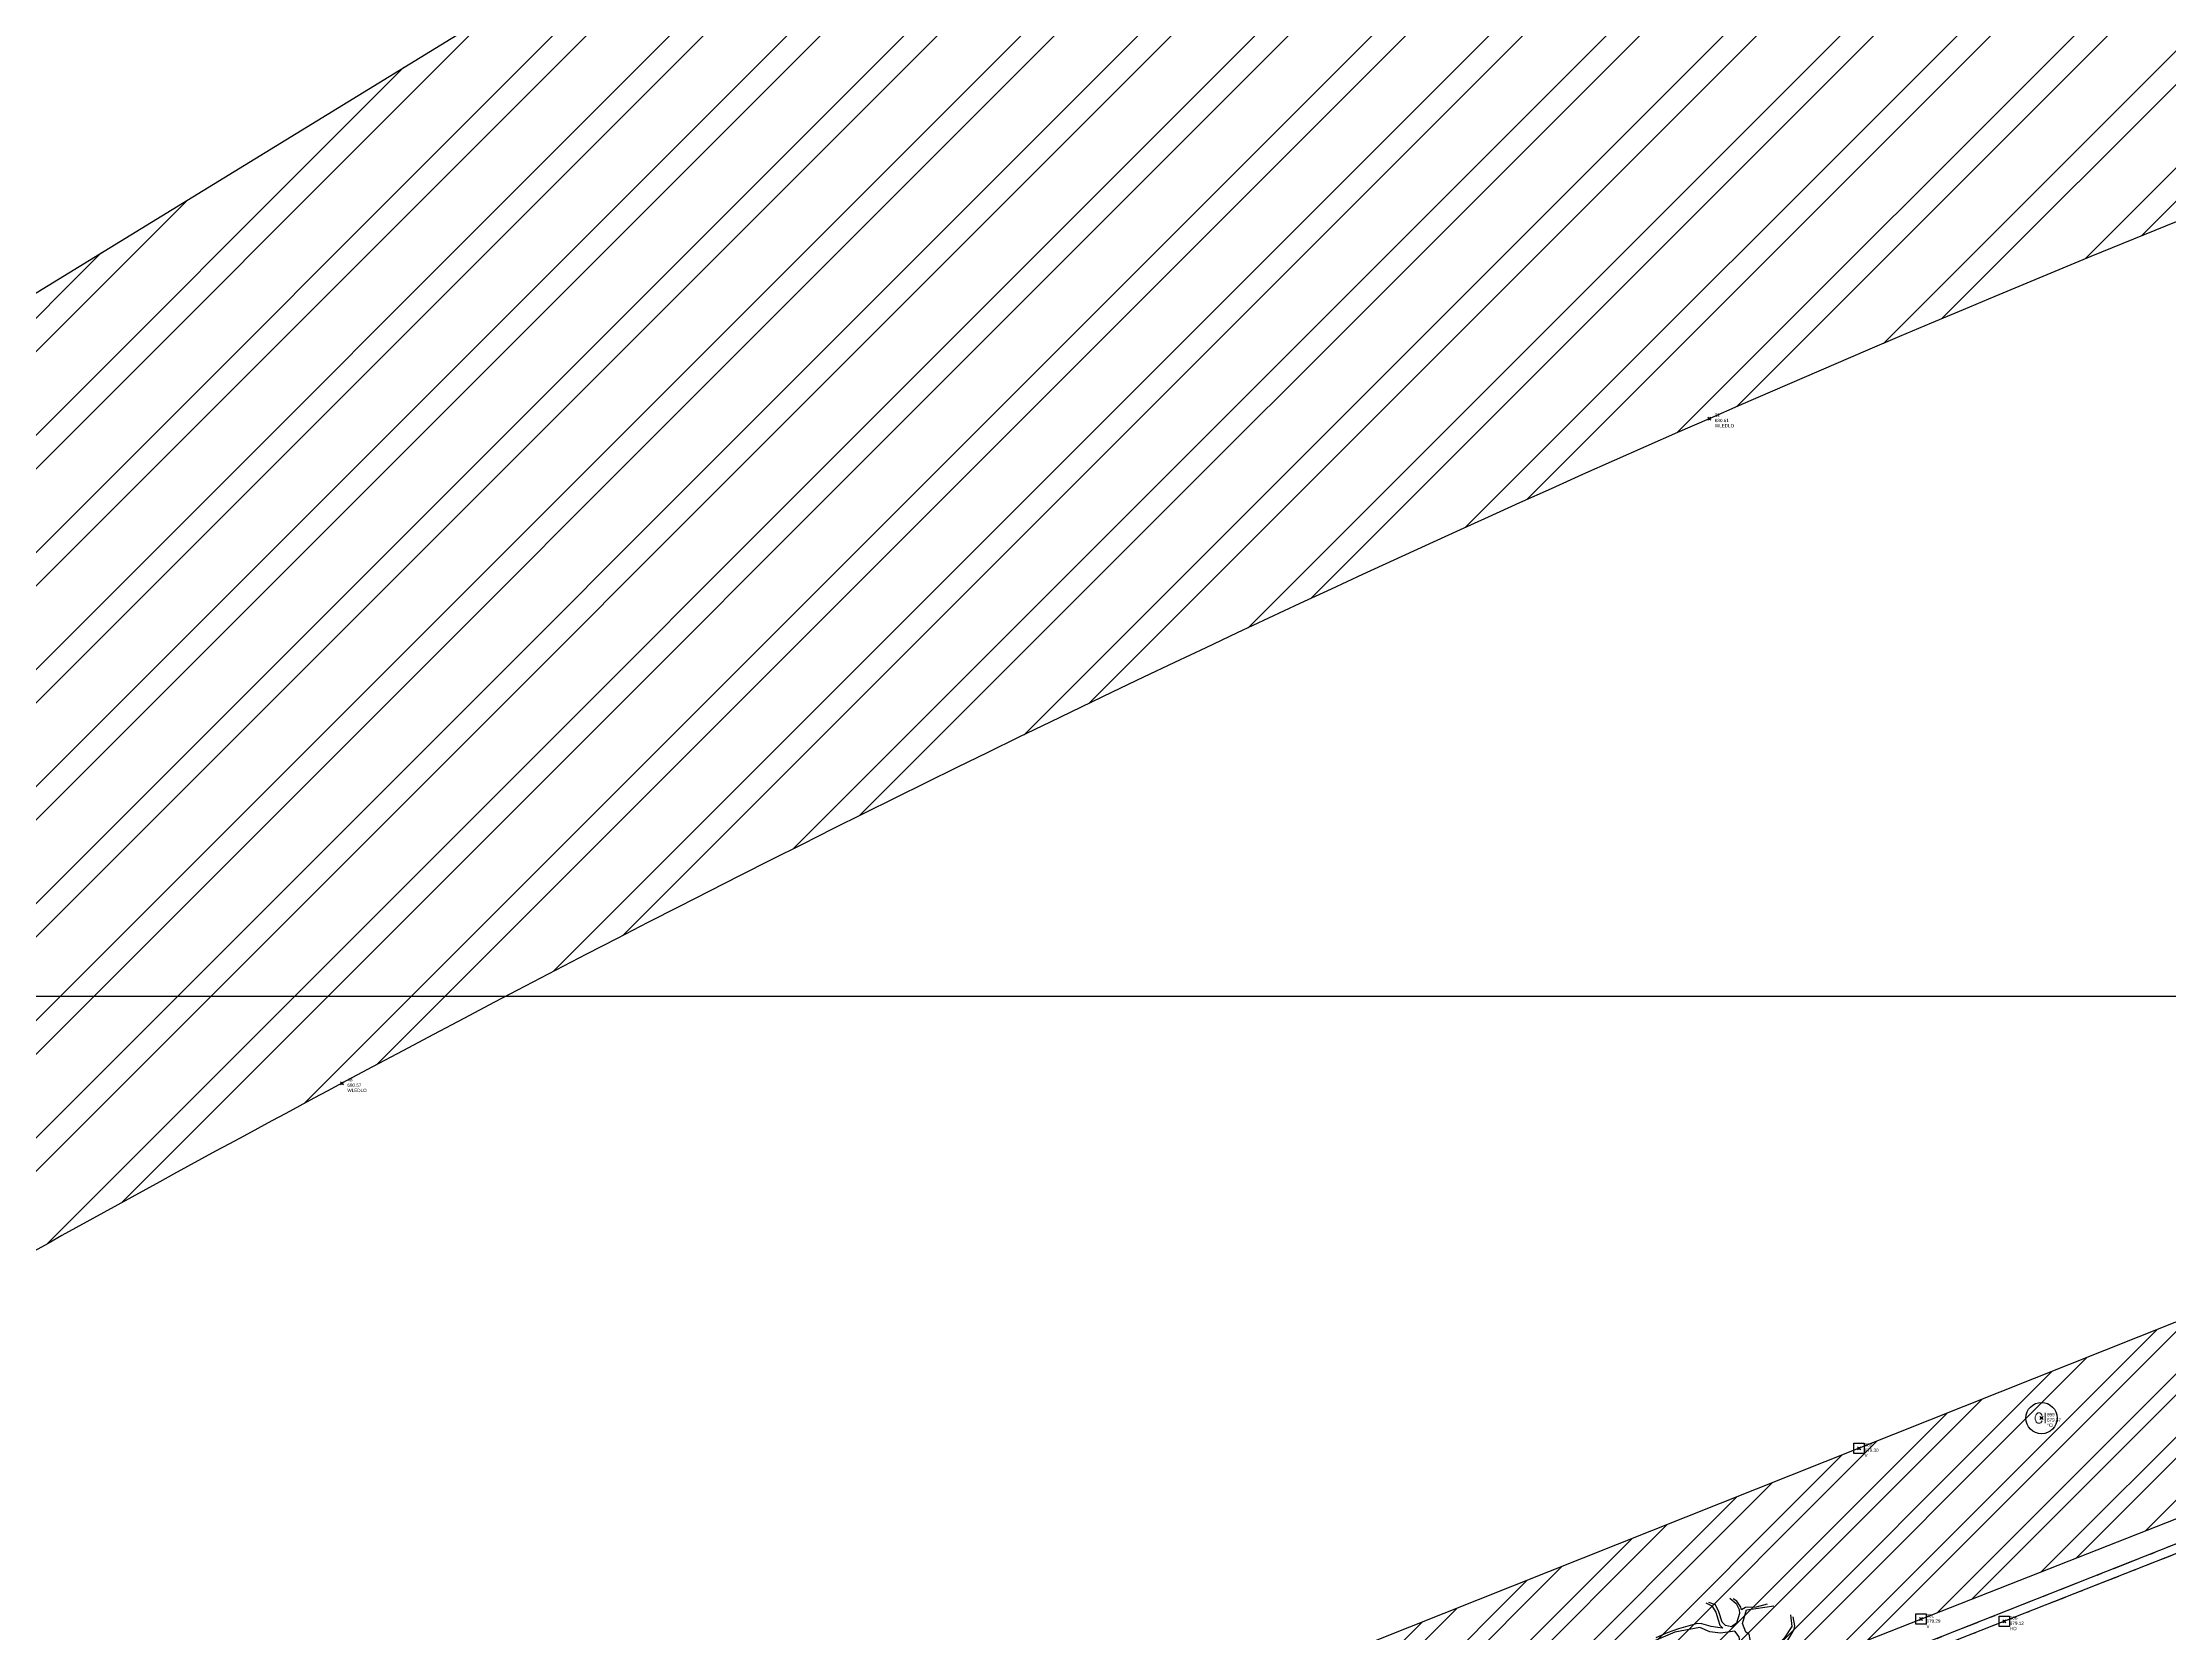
# Model space of a CAD drawing. Extents: x 350769 to 354978, y 6304672 to 6307963.
# Drawn here: x 352640.53 to 352681.33, y 6305487.78 to 6305518.29 of the extents above; entities that cross this region are included whole.
import ezdxf

# ---------------------------------------------------------------- set-up
doc = ezdxf.new("R2010")
doc.units = 0
doc.header["$PDMODE"] = 35
doc.header["$PDSIZE"] = 0.03
for name, pattern in [('4.0 - LO RECABARREN - DESNIVEL NUEVO$0$HIDDEN', [0.375, 0.25, -0.125]), ('CONTINUOS', [0]), ('DASHED', [19.05, 12.7, -6.35]), ('JPG_DASHDOT', [1, 0.5, -0.25, 0, -0.25])]:
    doc.linetypes.add(name, pattern=pattern)
doc.layers.get('0').update_dxf_attribs({"linetype": 'CONTINUOUS'})
doc.layers.add('0_ASD_TOPOGRAFIA_ELEMENTOS', color=7, linetype='CONTINUOS', lineweight=5, true_color=0xbdbdbd)
for name, color, linetype in [('1-coordenadas', 8, 'CONTINUOUS'), ('1-LINEA DE EDIFICACION', 2, 'CONTINUOUS'), ('1-PAVIMENTO', 161, 'CONTINUOUS'), ('1-SOLERA', 212, 'CONTINUOUS'), ('1-VEREDA', 251, 'CONTINUOUS'), ('2-ACHURADO JARDINERA', 252, 'CONTINUOUS'), ('2-ACHURADO VEREDA', 252, 'CONTINUOUS'), ('C-TINN', 5, 'CONTINUOUS'), ('C-TOPO - BORDE - 3', 7, 'CONTINUOUS'), ('TOP-URB-SOLERAS', 2, 'JPG_DASHDOT'), ('V-NODE - 2013', 4, 'CONTINUOUS'), ('V-NODE-TEXT 2013', 2, 'CONTINUOUS'), ('Z-ARB', 253, 'CONTINUOUS'), ('Z-CI', 253, 'CONTINUOUS')]:
    doc.layers.add(name, color=color, linetype=linetype)
doc.styles.add('ROMANS', font='romans.shx', dxfattribs={"width": 0.65})

# ---------------------------------------------------------------- blocks, each defined once
blk = doc.blocks.new('COORDENADAS')
at = {"layer": '1-coordenadas'}
blk.add_line((20, -700.625), (1420, -700.625), dxfattribs=at)
blk = doc.blocks.new('ARB')
at = {"layer": 'Z-ARB', "linetype": 'Continuous'}
for p, q in [((-0.702, 1.798), (-0.583, 1.746)), ((-0.515, 1.763), (-0.643, 1.81)), ((-0.583, 1.746), (-0.509, 1.626)), ((-0.451, 1.63), (-0.515, 1.763)), ((-0.239, 1.899), (-0.12, 1.8)), ((-0.104, 1.843), (-0.176, 1.887)), ((-0.12, 1.8), (-0.061, 1.684)), ((-0.028, 1.73), (-0.104, 1.843)), ((-0.061, 1.684), (-0.052, 1.607)), ((-0.015, 1.675), (-0.028, 1.73)), ((0.059, 1.721), (-0.015, 1.675)), ((0.008, 1.414), (0.083, 1.679)), ((0.263, 1.735), (0.059, 1.721)), ((0.083, 1.679), (0.258, 1.706)), ((0.258, 1.706), (0.603, 1.763)), ((0.476, 1.792), (0.263, 1.735)), ((-1.286, 1.232), (-1.718, 1.038)), ((-1.218, 1.294), (-1.435, 1.215)), ((-0.807, 1.329), (-1.286, 1.232)), ((-0.994, 1.364), (-1.218, 1.294)), ((-0.859, 1.399), (-0.994, 1.364)), ((-0.77, 1.397), (-0.859, 1.399)), ((-0.613, 1.246), (-0.807, 1.329)), ((-0.594, 1.348), (-0.77, 1.397)), ((-0.408, 1.222), (-0.613, 1.246)), ((-0.46, 1.33), (-0.594, 1.348)), ((-0.509, 1.626), (-0.456, 1.48)), ((-0.365, 1.32), (-0.46, 1.33)), ((-0.456, 1.48), (-0.427, 1.377)), ((-0.383, 1.436), (-0.451, 1.63)), ((-0.427, 1.377), (-0.365, 1.32)), ((-0.133, 1.268), (-0.408, 1.222)), ((-0.315, 1.371), (-0.383, 1.436)), ((-0.198, 1.348), (-0.315, 1.371)), ((-0.104, 1.421), (-0.198, 1.348)), ((-0.048, 1.161), (-0.133, 1.268)), ((-0.052, 1.607), (-0.104, 1.421)), ((0.074, 1.251), (0.008, 1.414)), ((0.14, 1.216), (0.074, 1.251)), ((0.953, 1.37), (0.813, 1.148)), ((0.925, 1.599), (0.953, 1.37)), ((0.938, 1.207), (0.999, 1.316)), ((1.013, 1.388), (0.981, 1.56)), ((0.999, 1.316), (1.013, 1.388)), ((-1.845, 0.817), (-1.69, 0.721)), ((-1.435, 1.215), (-1.648, 1.112)), ((-0.167, 0.709), (-0.03, 0.834)), ((-0.02, 0.968), (-0.048, 1.161)), ((-0.03, 0.834), (-0.02, 0.968)), ((-0.024, 0.697), (0.158, 0.888)), ((0.182, 1.012), (0.14, 1.216)), ((0.158, 0.888), (0.182, 1.012)), ((0.693, 1.027), (0.575, 0.786)), ((0.813, 1.148), (0.693, 1.027)), ((0.743, 0.777), (0.782, 0.943)), ((0.782, 0.943), (0.864, 1.078)), ((0.864, 1.078), (0.938, 1.207)), ((1.125, 0.832), (0.973, 0.756)), ((1.054, 0.717), (1.231, 0.842)), ((1.26, 0.95), (1.125, 0.832)), ((1.231, 0.842), (1.374, 0.996)), ((1.337, 1.055), (1.26, 0.95)), ((1.457, 1.093), (1.337, 1.055)), ((1.374, 0.996), (1.478, 1.036)), ((1.554, 0.924), (1.484, 0.726)), ((1.509, 0.646), (1.582, 0.858)), ((-1.815, 0.451), (-1.962, 0.358)), ((-1.918, 0.335), (-1.797, 0.417)), ((-1.85, 0.774), (-1.749, 0.71)), ((-1.735, 0.571), (-1.815, 0.451)), ((-1.797, 0.417), (-1.707, 0.506)), ((-1.749, 0.71), (-1.558, 0.613)), ((-1.558, 0.613), (-1.735, 0.571)), ((-1.707, 0.506), (-1.453, 0.525)), ((-1.69, 0.721), (-1.313, 0.581)), ((-1.453, 0.525), (-1.23, 0.467)), ((-1.313, 0.581), (-1.01, 0.561)), ((-1.01, 0.478), (-1.287, 0.38)), ((-1.23, 0.467), (-1.01, 0.478)), ((-0.747, 0.458), (-1.024, 0.405)), ((-1.01, 0.561), (-0.772, 0.583)), ((-0.772, 0.583), (-0.611, 0.538)), ((-0.553, 0.248), (-0.747, 0.458)), ((-0.611, 0.538), (-0.502, 0.434)), ((-0.502, 0.434), (-0.412, 0.356)), ((-0.283, 0.392), (-0.259, 0.523)), ((-0.259, 0.523), (-0.167, 0.709)), ((-0.154, 0.307), (-0.135, 0.537)), ((-0.135, 0.537), (-0.024, 0.697)), ((0.486, 0.577), (0.329, 0.343)), ((0.575, 0.786), (0.486, 0.577)), ((0.565, 0.396), (0.614, 0.568)), ((0.614, 0.568), (0.752, 0.7)), ((0.973, 0.756), (0.743, 0.777)), ((0.752, 0.7), (0.909, 0.677)), ((0.909, 0.677), (1.054, 0.717)), ((1.281, 0.425), (1.148, 0.406)), ((1.261, 0.361), (1.445, 0.439)), ((1.39, 0.487), (1.281, 0.425)), ((1.419, 0.557), (1.39, 0.487)), ((1.484, 0.726), (1.419, 0.557)), ((1.445, 0.439), (1.509, 0.646)), ((-1.799, 0.026), (-2.04, -0.011)), ((-2.01, 0.315), (-1.918, 0.335)), ((-1.962, 0.358), (-1.993, 0.364)), ((-1.593, 0.175), (-1.799, 0.026)), ((-1.76, -0.027), (-1.663, 0.06)), ((-1.663, 0.06), (-1.502, 0.188)), ((-1.486, 0.056), (-1.64, -0.284)), ((-1.423, 0.263), (-1.593, 0.175)), ((-1.406, 0.139), (-1.529, -0.124)), ((-1.502, 0.188), (-1.446, 0.184)), ((-1.446, 0.184), (-1.486, 0.056)), ((-1.287, 0.38), (-1.423, 0.263)), ((-1.244, 0.312), (-1.406, 0.139)), ((-1.024, 0.405), (-1.244, 0.312)), ((-0.534, 0.093), (-0.553, 0.248)), ((-0.49, 0.032), (-0.534, 0.093)), ((-0.431, -0.039), (-0.49, 0.032)), ((-0.412, 0.356), (-0.283, 0.392)), ((-0.154, 0.307), (-0.154, 0.307)), ((-0.001, 0.263), (-0.154, 0.307)), ((0.06, 0.161), (-0.001, 0.263)), ((0.271, 0.249), (0.06, 0.161)), ((0.329, 0.343), (0.271, 0.249)), ((0.374, 0.116), (0.473, 0.293)), ((0.413, -0.019), (0.374, 0.116)), ((0.473, 0.293), (0.637, 0.307)), ((0.714, 0.375), (0.565, 0.396)), ((0.637, 0.307), (0.87, 0.217)), ((0.961, 0.313), (0.714, 0.375)), ((0.87, 0.217), (1.092, 0.069)), ((1.148, 0.406), (0.961, 0.313)), ((1.007, 0.214), (1.104, 0.301)), ((1.112, 0.134), (1.007, 0.214)), ((1.092, 0.069), (1.217, -0.165)), ((1.104, 0.301), (1.261, 0.361)), ((1.196, 0.02), (1.112, 0.134)), ((1.242, -0.034), (1.196, 0.02)), ((1.335, 0.031), (1.242, -0.034)), ((1.447, 0.07), (1.335, 0.031)), ((1.394, -0.041), (1.559, 0.018)), ((1.578, 0.075), (1.447, 0.07)), ((1.559, 0.018), (1.705, 0.021)), ((1.714, 0.072), (1.578, 0.075)), ((1.705, 0.021), (1.806, 0.001)), ((1.814, 0.045), (1.714, 0.072)), ((-2.033, -0.058), (-1.818, -0.031)), ((-1.818, -0.031), (-1.76, -0.027)), ((-1.64, -0.284), (-1.754, -0.458)), ((-1.529, -0.124), (-1.653, -0.439)), ((-0.93, -0.54), (-0.694, -0.321)), ((-0.613, -0.404), (-0.768, -0.54)), ((-0.694, -0.321), (-0.346, -0.191)), ((-0.445, -0.368), (-0.613, -0.404)), ((-0.474, -0.438), (-0.445, -0.368)), ((-0.304, -0.094), (-0.431, -0.039)), ((-0.346, -0.191), (-0.304, -0.094)), ((-0.117, -0.175), (-0.297, -0.442)), ((0.055, -0.162), (-0.117, -0.175)), ((0.089, -0.365), (0.055, -0.162)), ((0.422, -0.692), (0.089, -0.365)), ((0.396, -0.235), (0.413, -0.019)), ((0.404, -0.447), (0.396, -0.235)), ((1.217, -0.165), (1.28, -0.215)), ((1.28, -0.132), (1.394, -0.041)), ((1.364, -0.201), (1.28, -0.132)), ((1.28, -0.215), (1.65, -0.391)), ((1.554, -0.305), (1.364, -0.201)), ((1.664, -0.363), (1.554, -0.305)), ((1.65, -0.391), (1.778, -0.438)), ((1.787, -0.395), (1.664, -0.363)), ((-1.754, -0.458), (-1.937, -0.656)), ((-1.782, -0.565), (-1.916, -0.718)), ((-1.898, -0.762), (-1.771, -0.673)), ((-1.724, -0.727), (-1.874, -0.789)), ((-1.653, -0.439), (-1.782, -0.565)), ((-1.771, -0.673), (-1.495, -0.665)), ((-1.635, -0.722), (-1.724, -0.727)), ((-1.441, -0.766), (-1.635, -0.722)), ((-1.495, -0.665), (-1.216, -0.688)), ((-1.297, -0.771), (-1.441, -0.766)), ((-1.136, -0.734), (-1.297, -0.771)), ((-1.29, -0.991), (-1.206, -0.803)), ((-1.118, -0.805), (-1.25, -0.991)), ((-1.216, -0.688), (-0.93, -0.54)), ((-1.206, -0.803), (-1.136, -0.734)), ((-0.982, -0.688), (-1.118, -0.805)), ((-0.768, -0.54), (-0.982, -0.688)), ((-0.757, -0.821), (-0.626, -0.643)), ((-0.619, -0.772), (-0.743, -0.959)), ((-0.626, -0.643), (-0.5, -0.531)), ((-0.42, -0.622), (-0.619, -0.772)), ((-0.5, -0.531), (-0.474, -0.438)), ((-0.467, -0.824), (-0.42, -0.622)), ((-0.391, -0.68), (-0.415, -1.015)), ((-0.297, -0.442), (-0.391, -0.68)), ((0.49, -0.547), (0.404, -0.447)), ((0.523, -0.967), (0.422, -0.692)), ((0.595, -0.589), (0.49, -0.547)), ((0.592, -0.732), (0.568, -0.901)), ((0.796, -0.891), (0.592, -0.732)), ((0.822, -0.625), (0.595, -0.589)), ((0.917, -0.681), (0.77, -0.69)), ((0.77, -0.69), (0.835, -0.854)), ((1.165, -0.608), (0.822, -0.625)), ((1.126, -0.728), (0.917, -0.681)), ((1.483, -0.631), (1.034, -0.658)), ((1.034, -0.658), (1.244, -0.743)), ((1.271, -0.854), (1.126, -0.728)), ((1.335, -0.602), (1.165, -0.608)), ((1.244, -0.743), (1.461, -0.958)), ((1.485, -0.578), (1.335, -0.602)), ((1.747, -0.56), (1.483, -0.631)), ((1.761, -0.511), (1.485, -0.578)), ((-1.472, -1.393), (-1.355, -1.205)), ((-1.355, -1.205), (-1.29, -0.991)), ((-1.25, -0.991), (-1.335, -1.269)), ((-0.776, -1.217), (-0.895, -1.458)), ((-0.845, -1.241), (-0.82, -1.065)), ((-0.82, -1.065), (-0.757, -0.821)), ((-0.743, -0.959), (-0.776, -1.217)), ((-0.462, -1.051), (-0.467, -0.824)), ((-0.434, -1.244), (-0.462, -1.051)), ((-0.415, -1.015), (-0.316, -1.342)), ((0.396, -1.463), (0.466, -1.183)), ((0.466, -1.183), (0.523, -0.967)), ((0.544, -1.024), (0.474, -1.267)), ((0.568, -0.901), (0.544, -1.024)), ((0.92, -1.171), (0.796, -0.891)), ((0.835, -0.854), (0.98, -1.153)), ((1.016, -1.22), (0.92, -1.171)), ((0.98, -1.153), (1.315, -1.345)), ((1.27, -1.366), (1.016, -1.22)), ((1.398, -0.991), (1.271, -0.854)), ((1.545, -1.027), (1.398, -0.991)), ((1.461, -0.958), (1.561, -0.985)), ((-1.335, -1.269), (-1.453, -1.419)), ((-1.214, -1.608), (-1.082, -1.505)), ((-0.895, -1.458), (-1.187, -1.636)), ((-1.082, -1.505), (-0.947, -1.433)), ((-0.734, -1.587), (-0.991, -1.749)), ((-0.947, -1.433), (-0.845, -1.241)), ((-0.881, -1.642), (-0.707, -1.532)), ((-0.552, -1.523), (-0.734, -1.587)), ((-0.707, -1.532), (-0.584, -1.48)), ((-0.584, -1.48), (-0.493, -1.384)), ((-0.413, -1.384), (-0.552, -1.523)), ((-0.493, -1.384), (-0.434, -1.244)), ((-0.38, -1.3), (-0.413, -1.384)), ((-0.307, -1.465), (-0.38, -1.3)), ((-0.316, -1.342), (-0.056, -1.588)), ((-0.185, -1.548), (-0.307, -1.465)), ((-0.104, -1.631), (-0.185, -1.548)), ((-0.097, -1.678), (-0.104, -1.631)), ((-0.056, -1.588), (0.224, -1.732)), ((0.397, -1.667), (0.396, -1.463)), ((0.474, -1.267), (0.453, -1.459)), ((0.453, -1.459), (0.629, -1.553)), ((0.475, -1.516), (0.453, -1.587)), ((0.453, -1.587), (0.473, -1.651)), ((0.56, -1.577), (0.475, -1.516)), ((0.712, -1.629), (0.56, -1.577)), ((0.629, -1.553), (0.741, -1.604)), ((0.779, -1.74), (0.712, -1.629)), ((0.741, -1.604), (0.807, -1.722)), ((-1.011, -1.73), (-0.881, -1.642)), ((-0.096, -1.844), (-0.097, -1.678)), ((-0.037, -1.953), (-0.096, -1.844)), ((-0.059, -1.648), (-0.068, -1.782)), ((-0.068, -1.782), (0.019, -1.957)), ((0.235, -1.802), (-0.059, -1.648)), ((0.224, -1.732), (0.433, -1.885)), ((0.354, -1.892), (0.235, -1.802)), ((0.49, -1.868), (0.397, -1.667)), ((0.473, -1.651), (0.516, -1.848))]:
    blk.add_line(p, q, dxfattribs=at)
at = {"layer": 'Z-ARB'}
blk.add_circle((0, 0), 0.122, dxfattribs=at)
blk = doc.blocks.new('CI')
at = {"layer": 'Z-CI'}
blk.add_circle((0, 0), 1.2, dxfattribs=at)
at = {"layer": 'Z-CI', "style": 'ROMANS'}
blk.add_text('CI', height=0.8, rotation=360, dxfattribs=at).set_placement((-0.58, -0.4))
blk = doc.blocks.new('*U149', base_point=(352672.506, 6305511.074))
at = {"layer": 'V-NODE - 2013', "lineweight": -2}
blk.add_point((352672.506, 6305511.074), dxfattribs=at)
at = {"layer": 'V-NODE-TEXT 2013', "linetype": 'ByBlock', "char_height": 0.0635}
for s, insert, attachment_point in [('32', (352672.611, 6305511.107), 7), ('WLEDLO', (352672.611, 6305510.968), 1), ('680.61', (352672.611, 6305511.069), 1)]:
    blk.add_mtext(s, dxfattribs=dict(at, insert=insert, attachment_point=attachment_point))
blk = doc.blocks.new('*U154', base_point=(352646.277, 6305498.327))
at = {"layer": 'V-NODE - 2013', "lineweight": -2}
blk.add_point((352646.277, 6305498.327), dxfattribs=at)
at = {"layer": 'V-NODE-TEXT 2013', "linetype": 'ByBlock', "char_height": 0.0635}
for s, insert, attachment_point in [('WLEDLO', (352646.382, 6305498.221), 1), ('48', (352646.382, 6305498.36), 7), ('680.57', (352646.382, 6305498.322), 1)]:
    blk.add_mtext(s, dxfattribs=dict(at, insert=insert, attachment_point=attachment_point))
blk = doc.blocks.new('*U467', base_point=(352675.378, 6305491.326))
at = {"layer": 'V-NODE - 2013', "lineweight": -2}
blk.add_point((352675.378, 6305491.326), dxfattribs=at)
at = {"layer": 'V-NODE-TEXT 2013', "linetype": 'ByBlock', "char_height": 0.0635}
for s, insert, attachment_point in [('V', (352675.483, 6305491.22), 1), ('900', (352675.483, 6305491.359), 7), ('679.30', (352675.483, 6305491.321), 1)]:
    blk.add_mtext(s, dxfattribs=dict(at, insert=insert, attachment_point=attachment_point))
blk = doc.blocks.new('*U468', base_point=(352676.565, 6305488.051))
at = {"layer": 'V-NODE - 2013', "lineweight": -2}
blk.add_point((352676.565, 6305488.051), dxfattribs=at)
at = {"layer": 'V-NODE-TEXT 2013', "linetype": 'ByBlock', "char_height": 0.0635}
for s, insert, attachment_point in [('V', (352676.67, 6305487.945), 1), ('901', (352676.67, 6305488.084), 7), ('679.29', (352676.67, 6305488.046), 1)]:
    blk.add_mtext(s, dxfattribs=dict(at, insert=insert, attachment_point=attachment_point))
blk = doc.blocks.new('*U541', base_point=(352678.164, 6305488.008))
at = {"layer": 'V-NODE - 2013', "lineweight": -2}
blk.add_point((352678.164, 6305488.008), dxfattribs=at)
at = {"layer": 'V-NODE-TEXT 2013', "linetype": 'ByBlock', "char_height": 0.0635}
for s, insert, attachment_point in [('906', (352678.269, 6305488.041), 7), ('679.12', (352678.269, 6305488.003), 1), ('HO', (352678.269, 6305487.902), 1)]:
    blk.add_mtext(s, dxfattribs=dict(at, insert=insert, attachment_point=attachment_point))
blk = doc.blocks.new('*U586', base_point=(352678.877, 6305491.906))
at = {"layer": 'V-NODE - 2013', "lineweight": -2}
blk.add_point((352678.877, 6305491.906), dxfattribs=at)
at = {"layer": 'V-NODE-TEXT 2013', "linetype": 'ByBlock', "char_height": 0.0635}
for s, insert, attachment_point in [('899', (352678.982, 6305491.939), 7), ('679.37', (352678.982, 6305491.901), 1), ('°CI', (352678.982, 6305491.8), 1)]:
    blk.add_mtext(s, dxfattribs=dict(at, insert=insert, attachment_point=attachment_point))
blk = doc.blocks.new('*U4387', base_point=(352672.506, 6305511.074))
at = {"layer": 'V-NODE - 2013', "lineweight": -2}
blk.add_point((352672.506, 6305511.074), dxfattribs=at)
at = {"layer": 'V-NODE-TEXT 2013', "linetype": 'ByBlock', "char_height": 0.0635}
for s, insert, attachment_point in [('32', (352672.611, 6305511.107), 7), ('WLEDLO', (352672.611, 6305510.968), 1), ('680.61', (352672.611, 6305511.069), 1)]:
    blk.add_mtext(s, dxfattribs=dict(at, insert=insert, attachment_point=attachment_point))
blk = doc.blocks.new('*U4392', base_point=(352646.277, 6305498.327))
at = {"layer": 'V-NODE - 2013', "lineweight": -2}
blk.add_point((352646.277, 6305498.327), dxfattribs=at)
at = {"layer": 'V-NODE-TEXT 2013', "linetype": 'ByBlock', "char_height": 0.0635}
for s, insert, attachment_point in [('WLEDLO', (352646.382, 6305498.221), 1), ('48', (352646.382, 6305498.36), 7), ('680.57', (352646.382, 6305498.322), 1)]:
    blk.add_mtext(s, dxfattribs=dict(at, insert=insert, attachment_point=attachment_point))
blk = doc.blocks.new('*U4725', base_point=(352675.378, 6305491.326))
at = {"layer": 'V-NODE - 2013', "lineweight": -2}
blk.add_point((352675.378, 6305491.326), dxfattribs=at)
at = {"layer": 'V-NODE-TEXT 2013', "linetype": 'ByBlock', "char_height": 0.0635}
for s, insert, attachment_point in [('V', (352675.483, 6305491.22), 1), ('900', (352675.483, 6305491.359), 7), ('679.30', (352675.483, 6305491.321), 1)]:
    blk.add_mtext(s, dxfattribs=dict(at, insert=insert, attachment_point=attachment_point))
blk = doc.blocks.new('*U4726', base_point=(352676.565, 6305488.051))
at = {"layer": 'V-NODE - 2013', "lineweight": -2}
blk.add_point((352676.565, 6305488.051), dxfattribs=at)
at = {"layer": 'V-NODE-TEXT 2013', "linetype": 'ByBlock', "char_height": 0.0635}
for s, insert, attachment_point in [('V', (352676.67, 6305487.945), 1), ('901', (352676.67, 6305488.084), 7), ('679.29', (352676.67, 6305488.046), 1)]:
    blk.add_mtext(s, dxfattribs=dict(at, insert=insert, attachment_point=attachment_point))
blk = doc.blocks.new('*U4799', base_point=(352678.164, 6305488.008))
at = {"layer": 'V-NODE - 2013', "lineweight": -2}
blk.add_point((352678.164, 6305488.008), dxfattribs=at)
at = {"layer": 'V-NODE-TEXT 2013', "linetype": 'ByBlock', "char_height": 0.0635}
for s, insert, attachment_point in [('906', (352678.269, 6305488.041), 7), ('679.12', (352678.269, 6305488.003), 1), ('HO', (352678.269, 6305487.902), 1)]:
    blk.add_mtext(s, dxfattribs=dict(at, insert=insert, attachment_point=attachment_point))
blk = doc.blocks.new('*U4844', base_point=(352678.877, 6305491.906))
at = {"layer": 'V-NODE - 2013', "lineweight": -2}
blk.add_point((352678.877, 6305491.906), dxfattribs=at)
at = {"layer": 'V-NODE-TEXT 2013', "linetype": 'ByBlock', "char_height": 0.0635}
for s, insert, attachment_point in [('899', (352678.982, 6305491.939), 7), ('679.37', (352678.982, 6305491.901), 1), ('°CI', (352678.982, 6305491.8), 1)]:
    blk.add_mtext(s, dxfattribs=dict(at, insert=insert, attachment_point=attachment_point))
blk = doc.blocks.new('TOPOGRAFIA')
at = {"layer": '1-LINEA DE EDIFICACION', "true_color": 0xbdbdbd}
h = blk.add_hatch(dxfattribs=at)
h.set_pattern_fill('ANSI31', color=9, scale=0.5)
h.set_pattern_definition([(45, (38000, -3000), (-1.12253201513, 1.12253201513), [])])
h.paths.add_polyline_path([(390729.928, 6302527.466), (390731.18, 6302530.418), (390732.103, 6302532.8), (390733.481, 6302536.843), (390734.336, 6302539.708), (390721.512, 6302547.801), (390706.978, 6302544.048), (390698.223, 6302541.424), (390695.338, 6302540.499), (390687.797, 6302537.93), (390665.304, 6302528.744), (390637.663, 6302511.802, 0.006267), (390633.66, 6302508.665, 0.018639), (390628.451, 6302504.306, 0.0083), (390623.24, 6302499.537, 0.150201), (390620.644, 6302495.91, 0.113046), (390620.422, 6302493.65, 0.139735), (390621.83, 6302490.308, 0.216425), (390626.155, 6302488.148, 0.107166), (390629.248, 6302488.7, -0.011808), (390646.277, 6302498.327, -0.029047), (390684.739, 6302516.164, -0.00829), (390694.531, 6302519.845, -0.093857), (390702.995, 6302520.829), (390714.362, 6302517.291), (390715.631, 6302516.997, 0.217916), (390724.509, 6302519.241, 0.095657), (390727.936, 6302523.282), (390728.932, 6302525.356)])
at = {"layer": '1-coordenadas', "color": 9, "linetype": '4.0 - LO RECABARREN - DESNIVEL NUEVO$0$HIDDEN', "lineweight": 0, "ltscale": 50, "true_color": 0xbdbdbd}
blk.add_line((390200, 6302500), (390900, 6302500), dxfattribs=at)
at = {"layer": '1-LINEA DE EDIFICACION', "color": 9, "true_color": 0xbdbdbd, "flags": 128}
blk.add_lwpolyline([(390684.739, 6302516.164, 0.029047), (390646.277, 6302498.327, 0.011808), (390629.248, 6302488.7, -0.107166), (390626.155, 6302488.148, -0.216425), (390621.83, 6302490.308, -0.139735), (390620.422, 6302493.65, -0.112593), (390620.641, 6302495.901, -0.150507), (390623.24, 6302499.537, -0.0083), (390628.451, 6302504.306, -0.018639), (390633.66, 6302508.665, -0.006267), (390637.663, 6302511.802), (390665.304, 6302528.744), (390687.797, 6302537.93)], format="xyb", dxfattribs=at)
at = {"layer": '1-PAVIMENTO', "color": 9, "true_color": 0xbdbdbd, "flags": 128}
blk.add_lwpolyline([(390778.751, 6302530.032, -0.004368), (390768.267, 6302525.571, 0.017812), (390748.137, 6302516.18, -0.016795), (390731.276, 6302508.927), (390726.567, 6302507.074), (390714.466, 6302502.374), (390703.285, 6302497.911), (390690.552, 6302492.881), (390678.164, 6302488.008), (390664.311, 6302482.545), (390652.539, 6302477.903), (390642.641, 6302473.994), (390634.116, 6302470.602), (390625.019, 6302467.041), (390618.951, 6302464.69)], format="xyb", dxfattribs=at)
at = {"layer": '1-SOLERA', "color": 9, "true_color": 0xbdbdbd, "flags": 128}
blk.add_lwpolyline([(390618.854, 6302464.849), (390625.021, 6302467.203), (390634.071, 6302470.766), (390642.562, 6302474.132), (390652.485, 6302478.053), (390662.476, 6302481.993), (390676.698, 6302487.613), (390690.563, 6302493.092), (390703.274, 6302498.078), (390714.385, 6302502.511), (390726.509, 6302507.211), (390731.347, 6302509.152, 0.022188), (390748.051, 6302516.349, -0.013992), (390768.25, 6302525.771, -0.000879), (390778.682, 6302530.165, -0.008748)], format="xyb", dxfattribs=at)
at = {"layer": '1-VEREDA', "color": 9, "true_color": 0xbdbdbd, "flags": 128}
blk.add_lwpolyline([(390688.808, 6302496.674), (390675.378, 6302491.326), (390662.77, 6302486.309), (390650.76, 6302481.531), (390641.08, 6302477.675), (390632.611, 6302474.335), (390623.668, 6302470.801), (390617.537, 6302468.424), (390605.764, 6302463.41), (390608.355, 6302461.211), (390618.346, 6302465.146), (390624.871, 6302467.668), (390633.825, 6302471.211), (390642.415, 6302474.593), (390652.307, 6302478.512), (390664.168, 6302483.169), (390676.565, 6302488.051), (390690.331, 6302493.466)], dxfattribs=at)
at = {"layer": 'C-TINN', "color": 9, "linetype": 'Continuous', "lineweight": -3, "true_color": 0xbdbdbd}
for points, elevation in [([(390675.278, 6302491.226), (390675.278, 6302491.426), (390675.478, 6302491.426), (390675.478, 6302491.226), (390675.278, 6302491.226)], 679.296), ([(390676.465, 6302487.951), (390676.465, 6302488.151), (390676.665, 6302488.151), (390676.665, 6302487.951), (390676.465, 6302487.951)], 679.287), ([(390678.064, 6302487.908), (390678.064, 6302488.108), (390678.264, 6302488.108), (390678.264, 6302487.908), (390678.064, 6302487.908)], 679.119)]:
    blk.add_lwpolyline(points, dxfattribs=dict(at, elevation=elevation))
for p in [(390675.378, 6302491.326, 679.296), (390676.565, 6302488.051, 679.287), (390678.164, 6302488.008, 679.119)]:
    blk.add_point(p, dxfattribs=at)
at = {"layer": 'C-TOPO - BORDE - 3', "color": 9, "true_color": 0xbdbdbd, "elevation": 679.37, "flags": 128}
blk.add_lwpolyline([(390688.808, 6302496.674), (390675.378, 6302491.326), (390662.77, 6302486.309), (390650.76, 6302481.531), (390641.08, 6302477.675), (390632.611, 6302474.335), (390624.452, 6302474.813), (390624.509, 6302474.903), (390618.398, 6302475.353), (390613.752, 6302478.861), (390611.347, 6302485.278), (390611.125, 6302492.262), (390612.612, 6302499.135), (390615.728, 6302505.849), (390620.024, 6302510.854), (390622.381, 6302512.903), (390627.64, 6302516.232), (390630.852, 6302517.681), (390636.674, 6302518.961)], dxfattribs=at)
at = {"color": 9, "true_color": 0xbdbdbd}
for name, p in [('*U4387', (390672.506, 6302511.074)), ('*U4844', (390678.877, 6302491.906)), ('*U4725', (390675.378, 6302491.326)), ('*U4726', (390676.565, 6302488.051)), ('*U4799', (390678.164, 6302488.008))]:
    blk.add_blockref(name, p, dxfattribs=at)
at = {"color": 9, "lineweight": 0, "true_color": 0xbdbdbd}
blk.add_blockref('*U4392', (390646.277, 6302498.327), dxfattribs=at)
at = {"layer": 'Z-ARB', "color": 9, "true_color": 0xbdbdbd, "rotation": 359.090101839884}
blk.add_blockref('ARB', (390673.11, 6302486.551), dxfattribs=at)
at = {"layer": 'Z-CI', "color": 9, "true_color": 0xbdbdbd, "xscale": 0.25, "yscale": 0.25, "zscale": 0.25}
blk.add_blockref('CI', (390678.877, 6302491.906), dxfattribs=at)

msp = doc.modelspace()

# ---------------------------------------------------------------- hatches: boundary and pattern name
at = {"layer": '1-LINEA DE EDIFICACION'}
h = msp.add_hatch(dxfattribs=at)
h.set_pattern_fill('ANSI31', color=256, scale=0.5)
h.paths.add_polyline_path([(352729.928, 6305527.466), (352731.18, 6305530.418), (352732.103, 6305532.8), (352733.481, 6305536.843), (352734.336, 6305539.708), (352721.512, 6305547.801), (352706.978, 6305544.048), (352698.223, 6305541.424), (352695.338, 6305540.499), (352687.797, 6305537.93), (352665.304, 6305528.744), (352637.663, 6305511.802, 0.006267), (352633.66, 6305508.665, 0.018639), (352628.451, 6305504.306, 0.0083), (352623.24, 6305499.537, 0.150201), (352620.644, 6305495.91, 0.113046), (352620.422, 6305493.65, 0.139735), (352621.83, 6305490.308, 0.216425), (352626.155, 6305488.148, 0.107166), (352629.248, 6305488.7, -0.011808), (352646.277, 6305498.327, -0.029047), (352684.739, 6305516.164, -0.00829), (352694.531, 6305519.845, -0.093857), (352702.995, 6305520.829), (352714.362, 6305517.291), (352715.631, 6305516.997, 0.217916), (352724.509, 6305519.241, 0.095657), (352727.936, 6305523.282), (352728.932, 6305525.356)])
at = {"layer": '2-ACHURADO JARDINERA'}
h = msp.add_hatch(dxfattribs=at)
h.set_pattern_fill('CROSS', color=256, scale=0.25)
h.paths.add_polyline_path([(352807.58, 6305421.813), (352857.313, 6305432.478), (352902.068, 6305442.569), (352944.352, 6305451.754), (352994.7, 6305463.164), (353046.903, 6305475.514), (353092.39, 6305485.729), (353145.758, 6305497.876), (353144.258, 6305503.395), (353100.244, 6305493.41), (353059.279, 6305483.986), (353001.811, 6305470.928), (352950.675, 6305459.264), (352912.85, 6305450.546), (352850.724, 6305436.562), (352806.099, 6305426.903), (352769.806, 6305419.924), (352732.226, 6305412.88), (352692.279, 6305405.033), (352665.568, 6305399.969), (352618.739, 6305391.031, 0.354627), (352616.291, 6305386.209), (352665.262, 6305394.306), (352713.933, 6305403.621), (352757.54, 6305411.682)])
h = msp.add_hatch(dxfattribs=at)
h.set_pattern_fill('CROSS', color=256, scale=0.25)
edge = h.paths.add_edge_path()
edge.add_line((353143.074, 6305480.003), (353148.882, 6305481.723))
edge.add_line((353148.882, 6305481.723), (353146.47, 6305493.302))
edge.add_line((353146.47, 6305493.302), (353093.152, 6305481.277))
edge.add_line((353093.152, 6305481.277), (353048.229, 6305470.72))
edge.add_line((353048.229, 6305470.72), (352995.652, 6305458.757))
edge.add_line((352995.652, 6305458.757), (352945.972, 6305447.39))
edge.add_line((352945.972, 6305447.39), (352902.832, 6305437.649))
edge.add_line((352902.832, 6305437.649), (352858.107, 6305427.58))
edge.add_line((352858.107, 6305427.58), (352808.548, 6305416.922))
edge.add_line((352808.548, 6305416.922), (352758.228, 6305407.22))
edge.add_line((352758.228, 6305407.22), (352715.498, 6305399.08))
edge.add_line((352715.498, 6305399.08), (352666.18, 6305389.17))
edge.add_line((352666.18, 6305389.17), (352630.985, 6305382.073))
edge.add_arc((352633.263, 6305369.826), 12.457, 100.5388, 166.1407)
edge.add_arc((352624.225, 6305372.056), 3.148, 166.1407, 234.2062)
edge.add_arc((352627.06, 6305380.902), 12.321, 247.6974, 283.8785)
edge.add_line((352630.015, 6305368.941), (352668.694, 6305376.743))
edge.add_line((352668.694, 6305376.743), (352717.109, 6305386.55))
edge.add_line((352717.109, 6305386.55), (352759.295, 6305395.212))
edge.add_line((352759.295, 6305395.212), (352809.818, 6305405.374))
edge.add_line((352809.818, 6305405.374), (352905.734, 6305424.801))
edge.add_line((352905.734, 6305424.801), (352948.975, 6305433.696))
edge.add_line((352948.975, 6305433.696), (352998.108, 6305443.775))
edge.add_line((352998.108, 6305443.775), (353052.822, 6305454.779))
edge.add_line((353052.822, 6305454.779), (353064.913, 6305457.319))
edge.add_line((353064.913, 6305457.319), (353066.254, 6305457.586))
edge.add_line((353066.254, 6305457.586), (353114.574, 6305471.872))
edge.add_line((353114.574, 6305471.872), (353143.074, 6305480.003))
at = {"layer": '2-ACHURADO VEREDA'}
h = msp.add_hatch(dxfattribs=at)
h.set_pattern_fill('ANSI32', color=256, scale=0.09)
h.paths.add_polyline_path([(352778.513, 6305530.641), (352778.682, 6305530.165, 0.30076), (352781.877, 6305535.88), (352781.417, 6305539.545), (352780.967, 6305539.483), (352779.696, 6305548.344), (352778.207, 6305548.171), (352779.429, 6305539.404), (352778.4, 6305538.745), (352779.051, 6305534.166), (352777.12, 6305533.349), (352776.949, 6305533.635), (352767.175, 6305529.661), (352757.695, 6305525.376), (352748.002, 6305520.893), (352737.888, 6305516.144), (352730.032, 6305512.591), (352725.232, 6305511.131), (352711.741, 6305505.751), (352701.822, 6305501.812), (352688.808, 6305496.674), (352675.378, 6305491.326), (352662.77, 6305486.309), (352650.76, 6305481.531), (352641.08, 6305477.675), (352632.611, 6305474.335), (352623.668, 6305470.801), (352617.537, 6305468.424), (352605.764, 6305463.41), (352608.355, 6305461.211), (352618.346, 6305465.146), (352624.871, 6305467.668), (352633.825, 6305471.211), (352642.415, 6305474.593), (352652.307, 6305478.512), (352664.168, 6305483.169), (352676.565, 6305488.051), (352690.331, 6305493.466), (352703.095, 6305498.55), (352713.345, 6305502.582), (352726.41, 6305507.725), (352731.324, 6305509.731), (352740.236, 6305513.341), (352747.826, 6305516.788), (352758.93, 6305522.123), (352768.406, 6305526.356)])

# ---------------------------------------------------------------- linework, layer by layer
at = {"layer": '1-LINEA DE EDIFICACION', "flags": 128}
msp.add_lwpolyline([(352684.739, 6305516.164, 0.029047), (352646.277, 6305498.327, 0.011808), (352629.248, 6305488.7, -0.107166), (352626.155, 6305488.148, -0.216425), (352621.83, 6305490.308, -0.139735), (352620.422, 6305493.65, -0.112593), (352620.641, 6305495.901, -0.150507), (352623.24, 6305499.537, -0.0083), (352628.451, 6305504.306, -0.018639), (352633.66, 6305508.665, -0.006267), (352637.663, 6305511.802), (352665.304, 6305528.744), (352687.797, 6305537.93)], format="xyb", dxfattribs=at)
at = {"layer": '1-VEREDA', "flags": 128}
msp.add_lwpolyline([(352688.808, 6305496.674), (352675.378, 6305491.326), (352662.77, 6305486.309), (352650.76, 6305481.531), (352641.08, 6305477.675), (352632.611, 6305474.335), (352623.668, 6305470.801), (352617.537, 6305468.424), (352605.764, 6305463.41), (352608.355, 6305461.211), (352618.346, 6305465.146), (352624.871, 6305467.668), (352633.825, 6305471.211), (352642.415, 6305474.593), (352652.307, 6305478.512), (352664.168, 6305483.169), (352676.565, 6305488.051), (352690.331, 6305493.466)], dxfattribs=at)
at = {"layer": 'C-TOPO - BORDE - 3', "elevation": 679.37, "flags": 128}
msp.add_lwpolyline([(352688.808, 6305496.674), (352675.378, 6305491.326), (352662.77, 6305486.309), (352650.76, 6305481.531), (352641.08, 6305477.675), (352632.611, 6305474.335), (352624.452, 6305474.813), (352624.509, 6305474.903), (352618.398, 6305475.353), (352613.752, 6305478.861), (352611.347, 6305485.278), (352611.125, 6305492.262), (352612.612, 6305499.135), (352615.728, 6305505.849), (352620.024, 6305510.854), (352622.381, 6305512.903), (352627.64, 6305516.232), (352630.852, 6305517.681), (352636.674, 6305518.961)], dxfattribs=at)
at = {"layer": 'TOP-URB-SOLERAS', "flags": 128}
for points in [[(352618.854, 6305464.849), (352625.021, 6305467.203), (352634.071, 6305470.766), (352642.562, 6305474.132), (352652.485, 6305478.053), (352662.476, 6305481.993), (352676.698, 6305487.613), (352690.563, 6305493.092), (352703.274, 6305498.078), (352714.385, 6305502.511), (352726.509, 6305507.211), (352731.347, 6305509.152, 0.022188), (352748.051, 6305516.349, -0.013992), (352768.25, 6305525.771, -0.000879), (352778.682, 6305530.165, -0.008748)], [(352778.751, 6305530.032, -0.004368), (352768.267, 6305525.571, 0.017812), (352748.137, 6305516.18, -0.016795), (352731.276, 6305508.927), (352726.567, 6305507.074), (352714.466, 6305502.374), (352703.285, 6305497.911), (352690.552, 6305492.881), (352678.164, 6305488.008), (352664.311, 6305482.545), (352652.539, 6305477.903), (352642.641, 6305473.994), (352634.116, 6305470.602), (352625.019, 6305467.041), (352618.951, 6305464.69)]]:
    msp.add_lwpolyline(points, format="xyb", dxfattribs=at)

# ---------------------------------------------------------------- block references
at = {"color": 252, "linetype": 'DASHED'}
msp.add_blockref('COORDENADAS', (352180, 6306200.625), dxfattribs=at)
for name, p in [('*U149', (352672.506, 6305511.074)), ('*U154', (352646.277, 6305498.327)), ('*U586', (352678.877, 6305491.906)), ('*U467', (352675.378, 6305491.326)), ('*U468', (352676.565, 6305488.051)), ('*U541', (352678.164, 6305488.008))]:
    msp.add_blockref(name, p)
at = {"layer": 'Z-ARB', "rotation": 359.090101839884}
msp.add_blockref('ARB', (352673.11, 6305486.551), dxfattribs=at)
at = {"layer": 'Z-CI', "xscale": 0.25, "yscale": 0.25, "zscale": 0.25}
msp.add_blockref('CI', (352678.877, 6305491.906), dxfattribs=at)

# ---------------------------------------------------------------- next in the draw order: block references
at = {"layer": '0_ASD_TOPOGRAFIA_ELEMENTOS', "color": 30, "true_color": 0xf26507}
msp.add_blockref('TOPOGRAFIA', (-38000, 3000), dxfattribs=at)

doc.saveas('drawing.dxf')
